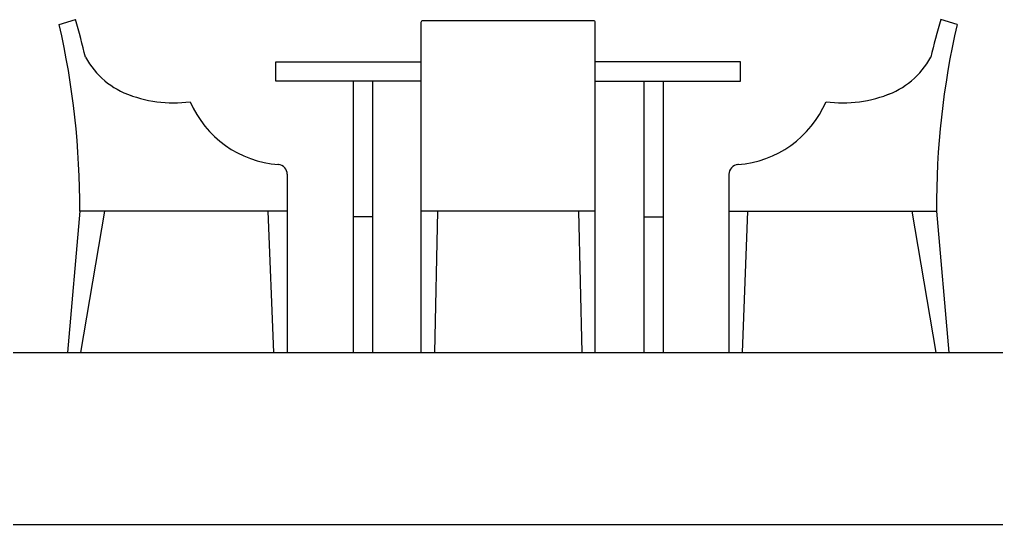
# Model space of a CAD drawing. Header units: inches. Extents: x 5.3 to 47.8, y 15.8 to 40.6.
# Drawn here: x 31.673 to 34.195, y 25.635 to 26.938 of the extents above; entities that cross this region are included whole.
import ezdxf

# ---------------------------------------------------------------- set-up
doc = ezdxf.new("R2010")
doc.units = ezdxf.units.IN
doc.header["$MEASUREMENT"] = 0
doc.layers.add('1', color=1, linetype='Continuous')
doc.layers.add('4', color=4, linetype='Continuous')

msp = doc.modelspace()

# ---------------------------------------------------------------- linework, layer by layer
at = {"layer": '1'}
for p, q in [((31.7752, 26.9256), (31.8173, 26.9381)), ((34.0929, 26.9256), (34.0509, 26.9381)), ((32.5341, 26.7791), (32.5341, 26.0791)), ((32.5841, 26.7791), (32.5841, 26.0791)), ((33.2841, 26.7791), (33.2841, 26.0791)), ((33.3341, 26.7791), (33.3341, 26.0791)), ((32.3641, 26.5388), (32.3641, 26.0791)), ((33.5041, 26.5388), (33.5041, 26.0791)), ((31.8284, 26.4441), (31.7965, 26.0791)), ((32.3641, 26.4441), (31.8284, 26.4441)), ((31.8919, 26.4441), (31.8302, 26.0791)), ((32.3291, 26.0791), (32.315, 26.4441)), ((32.5841, 26.4291), (32.5341, 26.4291)), ((33.1591, 26.4441), (32.7091, 26.4441)), ((32.752, 26.4441), (32.744, 26.0791)), ((33.1161, 26.4441), (33.1242, 26.0791)), ((33.2841, 26.4291), (33.3341, 26.4291)), ((33.5041, 26.4441), (34.0398, 26.4441)), ((33.5391, 26.0791), (33.5531, 26.4441)), ((33.9762, 26.4441), (34.0379, 26.0791)), ((34.0398, 26.4441), (34.0717, 26.0791))]:
    msp.add_line(p, q, dxfattribs=at)
msp.add_lwpolyline([(33.1591, 26.0791), (33.1591, 26.9301, 0.414214), (33.1541, 26.9351), (32.7141, 26.9351, 0.414214), (32.7091, 26.9301), (32.7091, 26.0791)], format="xyb", dxfattribs=at)
for points in [[(32.7091, 26.7791), (32.3341, 26.7791), (32.3341, 26.8291), (32.7091, 26.8291)], [(33.1591, 26.7791), (33.5341, 26.7791), (33.5341, 26.8291), (33.1591, 26.8291)]]:
    msp.add_lwpolyline(points, dxfattribs=at)
for centre, radius, start, end in [((29.6247, 26.3049), 2.2822, 13.5802, 16.1088), ((36.2435, 26.3049), 2.2822, 163.8912, 166.4198), ((29.7196, 26.4551), 2.1087, 359.6988, 12.8909), ((36.1485, 26.4551), 2.1087, 167.1091, 180.3012), ((32.0283, 26.9419), 0.211, 208.6504, 251.312), ((33.8399, 26.9419), 0.211, 288.688, 331.3496), ((32.07, 27.0502), 0.3269, 247.3911, 277.6063), ((33.7982, 27.0502), 0.3269, 262.3937, 292.6089), ((32.3613, 26.8332), 0.2702, 203.3463, 265.6796), ((33.5068, 26.8332), 0.2702, 274.3204, 336.6537), ((32.2291, 25.1424), 1.4257, 85.4979, 85.5558), ((32.3391, 26.5388), 0.025, 0, 85.5956), ((33.5291, 26.5388), 0.025, 94.4044, 180), ((33.6391, 25.1424), 1.4257, 94.4442, 94.5021)]:
    msp.add_arc(centre, radius, start, end, dxfattribs=at)
at = {"layer": '4'}
for p, q in [((27.145, 26.0791), (47.4712, 26.0791)), ((27.145, 25.6354), (47.4712, 25.6354))]:
    msp.add_line(p, q, dxfattribs=at)

doc.saveas('drawing.dxf')
